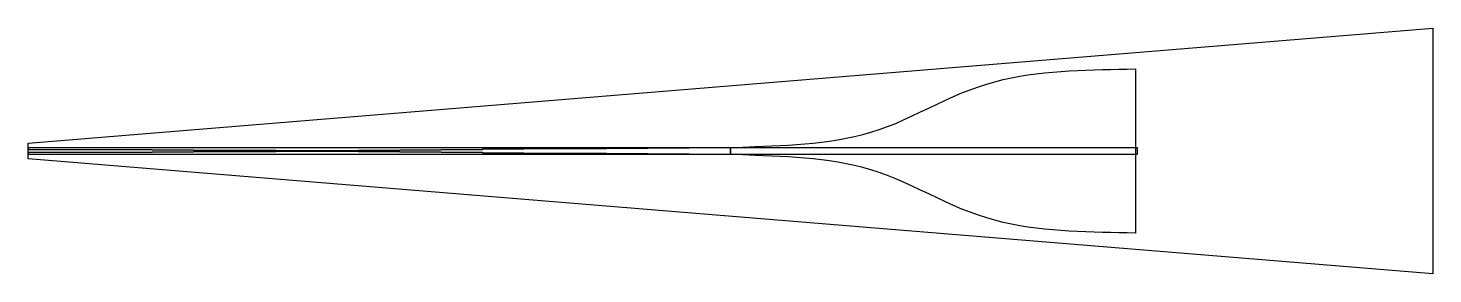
# Model space of a CAD drawing. Extents: x -6800 to 6800, y -1190 to 1190.
import ezdxf

# ---------------------------------------------------------------- set-up
doc = ezdxf.new("R2010")
doc.units = 0
doc.header["$MEASUREMENT"] = 0
for name, color, linetype in [('BALUN', 11, 'CONTINUOUS'), ('BALUN2', 161, 'CONTINUOUS'), ('PYRAMID', 150, 'CONTINUOUS')]:
    doc.layers.add(name, color=color, linetype=linetype)

msp = doc.modelspace()

# ---------------------------------------------------------------- linework, layer by layer
at = {"layer": 'BALUN', "elevation": 15}
for points in [[(0, -32), (0, 29.95839), (-400, 29.95839), (-400, 26.69437), (-800, 26.69437), (-800, 24.8128), (-1200, 24.8128), (-1200, 22.47039), (-1600, 22.47039), (-1600, 19.66717), (-2000, 19.66717), (-2000, 16.32638), (-2400, 16.32638), (-2400, 12.64), (-2800, 12.64), (-2800, 8.60799), (-3200, 8.60799), (-3200, 4.48), (-3600, 4.48), (-3600, 0.58236), (-4000, 0.58236), (-4000, -3.27677), (-4400, -3.27677), (-4400, -6.54079), (-4800, -6.54079), (-4800, -9.20957), (-5200, -9.20957), (-5200, -11.36), (-5600, -11.36), (-5600, -12.99197), (-6000, -12.99197), (-6000, -14.16319), (-6400, -14.16319), (-6400, -14.91197), (-6800, -14.91197), (-6800, -32)], [(0, -32), (3939.91409, -32), (3939.91409, 32), (0, 32)]]:
    msp.add_lwpolyline(points, close=True, dxfattribs=at)
at = {"layer": 'BALUN2', "elevation": 1}
msp.add_lwpolyline([(3920, -15.99839), (3920, -794.78039), (3840, -793.65177), (3760, -792.27776), (3680, -790.60626), (3600, -788.57465), (3520, -786.10795), (3440, -783.11685), (3360, -779.49555), (3280, -775.11953), (3200, -769.8437), (3120, -763.50055), (3040, -755.89941), (2960, -746.82697), (2880, -736.04972), (2800, -723.31925), (2720, -708.3813), (2640, -690.98925), (2560, -670.92299), (2480, -648.0124), (2400, -622.1648), (2320, -593.39362), (2240, -561.84417), (2160, -527.81122), (2080, -491.74291), (2000, -454.22705), (1920, -415.95839), (1840, -377.68969), (1760, -340.17382), (1680, -304.10551), (1600, -270.07256), (1520, -238.52315), (1440, -209.75197), (1360, -183.90437), (1280, -160.99374), (1200, -140.92752), (1120, -123.53547), (1040, -108.59748), (960, -95.86701), (880, -85.08976), (800, -76.01736), (720, -68.41622), (640, -62.07303), (560, -56.7972), (480, -52.42122), (400, -48.79992), (320, -45.80882), (240, -43.34209), (0, -32), (0, 29.95839), (240, 43.34209), (320, 45.80882), (400, 48.79992), (480, 52.42122), (560, 56.7972), (640, 62.07303), (720, 68.41622), (800, 76.01736), (880, 85.08976), (960, 95.86701), (1040, 108.59748), (1120, 123.53547), (1200, 140.92752), (1280, 160.99374), (1360, 183.90437), (1440, 209.75197), (1520, 238.52315), (1601.37946, 267.17494), (1680, 304.10551), (1760, 340.17382), (1840, 377.68969), (1920, 415.95839), (2000, 454.22705), (2080, 491.74291), (2160, 527.81122), (2240, 561.84417), (2320, 593.39362), (2400, 622.1648), (2480, 648.0124), (2560, 670.92299), (2640, 690.98925), (2720, 708.3813), (2800, 723.31925), (2880, 736.04972), (2960, 746.82697), (3040, 755.89941), (3120, 763.50055), (3200, 769.8437), (3280, 775.11953), (3360, 779.49555), (3440, 783.11685), (3520, 786.10795), (3600, 788.57465), (3680, 790.60626), (3760, 792.27776), (3840, 793.65177), (3920, 794.78039), (3920, 15.99839)], close=True, dxfattribs=at)
at = {"layer": 'BALUN2'}
msp.add_lwpolyline([(-6800, 32), (-6800, 14.91197), (-6400, 14.91197), (-6400, 14.16319), (-6000, 14.16319), (-6000, 12.99197), (-5600, 12.99197), (-5600, 11.36), (-5200, 11.36), (-5200, 9.20957), (-4800, 9.20957), (-4800, 6.54079), (-4400, 6.54079), (-4400, 3.27677), (-4000, 3.27677), (-4000, -0.58236), (-3600, -0.58236), (-3600, -4.48), (-3200, -4.48), (-3200, -8.60799), (-2800, -8.60799), (-2800, -12.64), (-2400, -12.64), (-2400, -16.32638), (-2000, -16.32638), (-2000, -19.66717), (-1600, -19.66717), (-1600, -22.47039), (-1200, -22.47039), (-1200, -24.8128), (-800, -24.8128), (-800, -26.69437), (-400, -26.69437), (-400, -29.95839), (0, -32), (0, 32)], close=True, dxfattribs=at)
at = {"layer": 'PYRAMID', "linetype": 'CONTINUOUS'}
msp.add_3dface([(-6800, 75, 75), (6800, 1190, 1190), (6800, -1190, 1190), (-6800, -75, 75)], dxfattribs=at)

doc.saveas('drawing.dxf')
